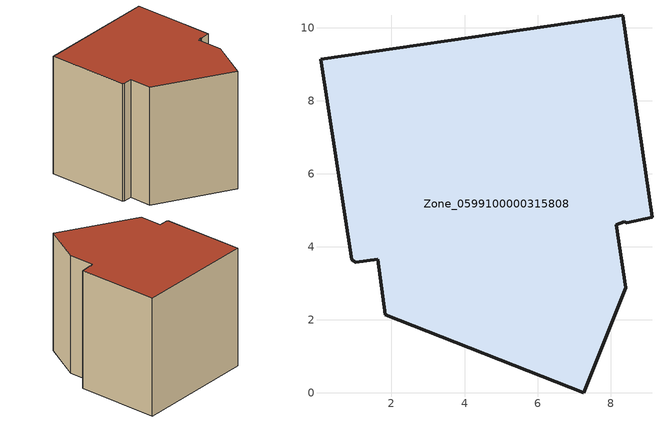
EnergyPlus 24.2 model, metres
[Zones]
Zone_0599100000315808
 floor ground (C_G): 0.06,9.13 8.33,10.34 9.13,4.8 8.45,4.65 8.37,4.69 8.16,4.6 8.42,2.87 7.26,0 1.83,2.14 1.62,3.66 1.03,3.57 0.92,3.65 z3.76
 wall outside (C_F): 1.83,2.14 7.26,0 8.42,2.87 8.16,4.6 8.37,4.69 8.45,4.65 9.13,4.8 8.33,10.34 0.06,9.13 0.92,3.65 1.03,3.57 1.62,3.66 1.83,2.14 z3.76:12.14
 roof outside (C_R): 8.16,4.6 8.37,4.69 8.45,4.65 9.13,4.8 8.33,10.34 0.06,9.13 0.92,3.65 1.03,3.57 1.62,3.66 1.83,2.14 7.26,0 8.42,2.87 z12.14
[BUILDING]
Pand.0599100000315808: North Axis=0; Terrain=City; Loads Convergence Tolerance Value=0.04; Temperature Convergence Tolerance Value=0.4; Solar Distribution=FullExterior; Maximum Number of Warmup Days=25; Minimum Number of Warmup Days=1
[Site:Location]
Rotterdam.The.Hague.AP_ZH_NLD Design_Conditions: Latitude=51.96; Longitude=4.45; Time Zone=1; Elevation=-4.5
[SITE:GROUNDTEMPERATURE:BUILDINGSURFACE]
18, 18, 18, 18, 18, 18, 18, 18, 18, 18, 18, 18
[MATERIAL] Thermal Absorptance=0.9; Solar Absorptance=0.7; Visible Absorptance=0.7
Name | Roughness | Thickness | Conductivity | Density | Specific Heat
G.TC.1975-1991 | MediumSmooth | 0.15 | 0.288461 | 540 | 1210
F.TC.1975-1991 | Rough | 0.3 | 0.230769 | 1920 | 840
R.TC.1975-1991 | MediumRough | 0.2 | 0.153846 | 1500 | 1000
[CONSTRUCTION]
C_G: G.TC.1975-1991
C_F: F.TC.1975-1991
C_R: R.TC.1975-1991
[ZONE]
Zone_0599100000315808: Type=1; Multiplier=1; Ceiling Height=Autocalculate; Volume=Autocalculate; Floor Area=autocalculate; Part of Total Floor Area=Yes
[ZONEINFILTRATION:DESIGNFLOWRATE]
Infil_Zone_0599100000315808: Zone or ZoneList or Space or SpaceList=Zone_0599100000315808; Schedule=AlwaysOn; Design Flow Rate Calculation Method=Flow/Area; Flow Rate per Floor Area=0.003; Constant Term Coefficient=1; Temperature Term Coefficient=0; Velocity Term Coefficient=0; Velocity Squared Term Coefficient=0
[HVACTEMPLATE:ZONE:IDEALLOADSAIRSYSTEM]
Zone_0599100000315808: Maximum Heating Supply Air Temperature=50; Minimum Cooling Supply Air Temperature=13; Maximum Heating Supply Air Humidity Ratio=0.0156; Minimum Cooling Supply Air Humidity Ratio=0.0077; Heating Limit=NoLimit; Cooling Limit=NoLimit; Dehumidification Control Type=ConstantSensibleHeatRatio; Cooling Sensible Heat Ratio=0.7; Dehumidification Setpoint=60; Humidification Control Type=None; Humidification Setpoint=30; Outdoor Air Method=None; Outdoor Air Flow Rate per Person=0.00944; Outdoor Air Flow Rate per Zone Floor Area=0; Outdoor Air Flow Rate per Zone=0; Demand Controlled Ventilation Type=None; Outdoor Air Economizer Type=NoEconomizer; Heat Recovery Type=None; Sensible Heat Recovery Effectiveness=0.7; Latent Heat Recovery Effectiveness=0.65
[ZONECONTROL:THERMOSTAT]
ThermostatControl_Zone_0599100000315808: Zone or ZoneList=Zone_0599100000315808; Control Type Schedule=DualSetpointControlType; Control 1=Thermostat_Zone_0599100000315808; Temperature Difference Between Cutout And Setpoint=0
[THERMOSTATSETPOINT:DUALSETPOINT]
Thermostat_Zone_0599100000315808: Heating Setpoint Temperature Schedule=HeatingSetpoint_Zone_0599100000315808; Cooling Setpoint Temperature Schedule=CoolingSetpoint_Zone_0599100000315808
[SCHEDULE:COMPACT]
HeatingSetpoint_Zone_0599100000315808: Through: 12/31, For: AllDays, Until: 24:00, 21
CoolingSetpoint_Zone_0599100000315808: Through: 12/31, For: AllDays, Until: 24:00, 24
DualSetpointControlType: Through: 12/31, For: AllDays, Until: 24:00, 4
AlwaysOn: Through: 12/31, For: AllDays, Until: 24:00, 1
